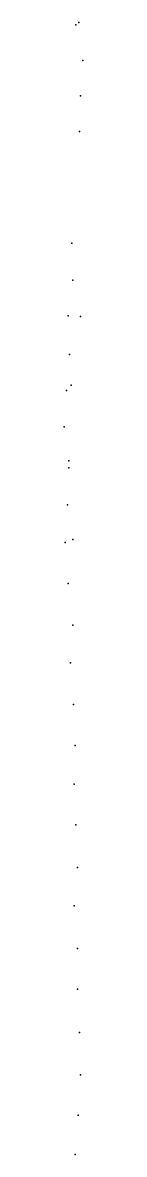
# Model space of a CAD drawing. Header units: millimetres. Extents: x 3450 to 23228, y -19815 to -4263.
# Drawn here: x 23204 to 23228, y -18176 to -16709 of the extents above; entities that cross this region are included whole.
import ezdxf

# ---------------------------------------------------------------- set-up
doc = ezdxf.new("R2010")
doc.units = ezdxf.units.MM
doc.layers.add('P', color=9, linetype='Continuous')

msp = doc.modelspace()

# ---------------------------------------------------------------- linework, layer by layer
at = {"layer": 'P'}
for p in [(23223, -16709), (23219, -16712), (23228, -16758), (23225, -16804), (23224, -16850), (23214, -16995), (23215, -17043), (23209, -17089), (23225, -17090), (23211, -17139), (23207, -17186), (23213, -17179), (23204, -17233), (23210, -17277), (23210, -17286), (23208, -17334), (23205, -17383), (23215, -17379), (23209, -17436), (23215, -17490), (23212, -17539), (23216, -17593), (23218, -17646), (23217, -17696), (23219, -17749), (23221, -17804), (23217, -17854), (23221, -17909), (23221, -17962), (23224, -18018), (23225, -18073), (23222, -18125), (23218, -18176)]:
    msp.add_point(p, dxfattribs=at)

doc.saveas('drawing.dxf')
